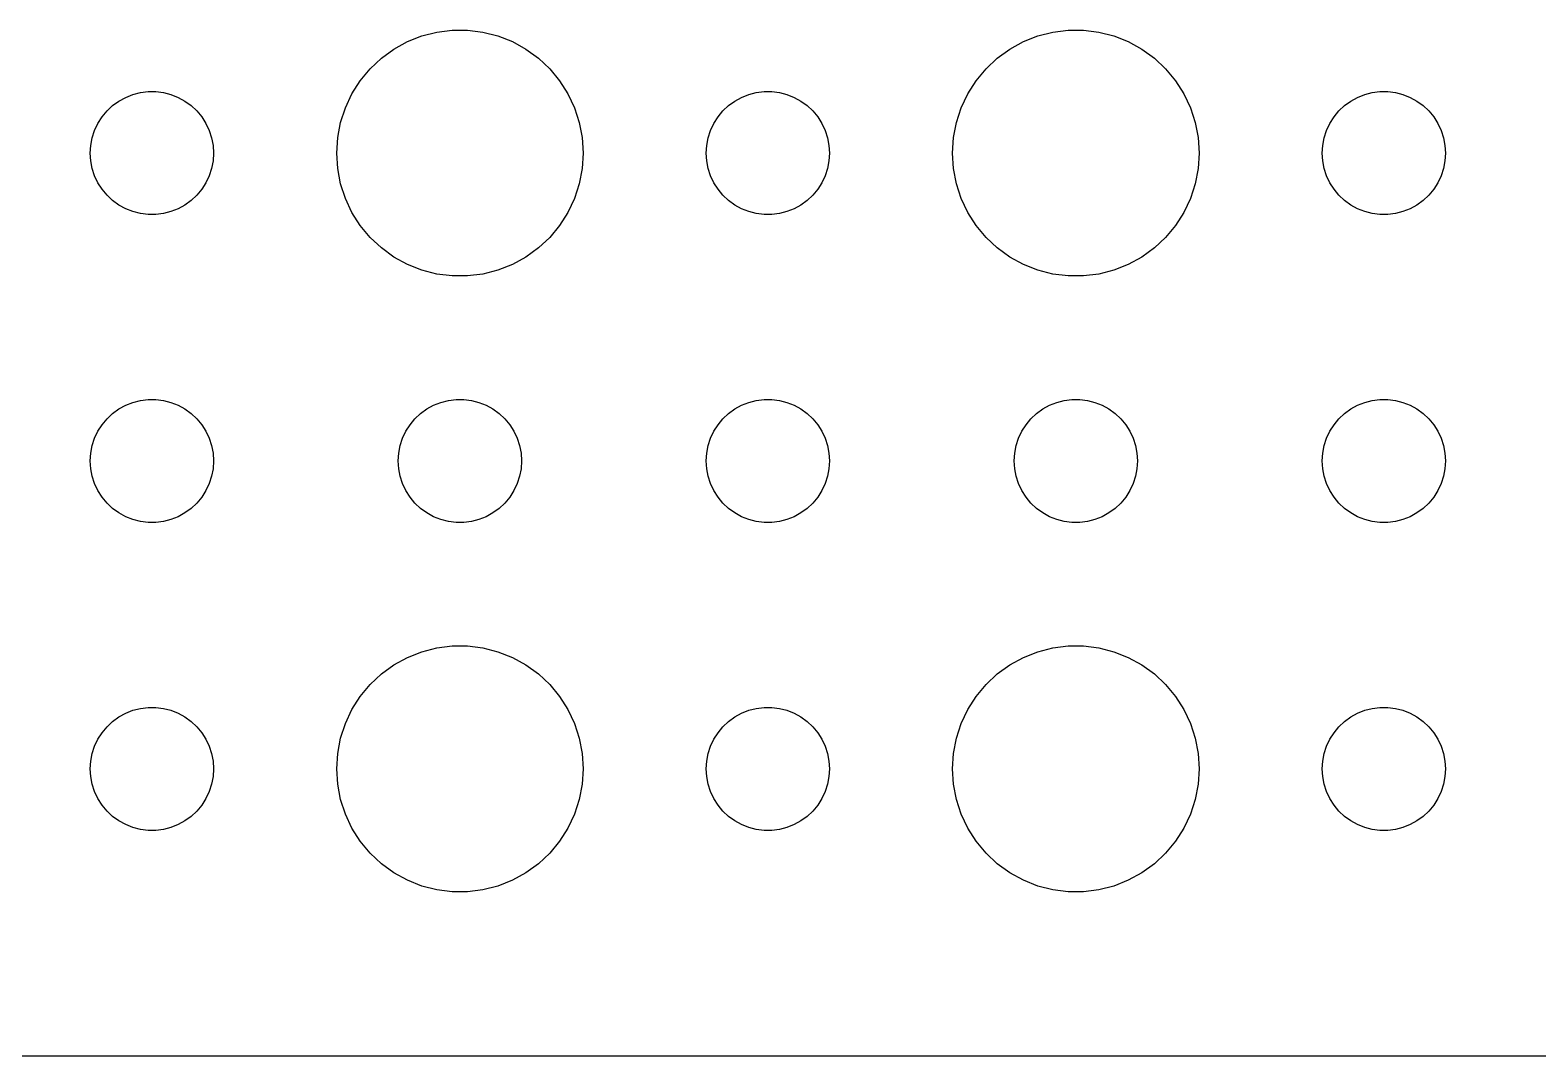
# Model space of a CAD drawing. Header units: metres. Extents: x -150 to 150, y -104 to 104.
# Drawn here: x -77.97 to -41.25, y -104.49 to -79.51 of the extents above; entities that cross this region are included whole.
import ezdxf

# ---------------------------------------------------------------- set-up
doc = ezdxf.new("R2010")
doc.units = ezdxf.units.M

msp = doc.modelspace()

# ---------------------------------------------------------------- linework, layer by layer
for p, q in [((-68.7773, -79.7855), (-68.427, -79.6468)), ((-68.427, -79.6468), (-68.0621, -79.5531)), ((-68.0621, -79.5531), (-67.6884, -79.5059)), ((-67.6884, -79.5059), (-67.3116, -79.5059)), ((-67.3116, -79.5059), (-66.9379, -79.5531)), ((-66.9379, -79.5531), (-66.573, -79.6468)), ((-66.573, -79.6468), (-66.2227, -79.7855)), ((-53.7773, -79.7855), (-53.427, -79.6468)), ((-53.427, -79.6468), (-53.0621, -79.5531)), ((-53.0621, -79.5531), (-52.6884, -79.5059)), ((-52.6884, -79.5059), (-52.3116, -79.5059)), ((-52.3116, -79.5059), (-51.9379, -79.5531)), ((-51.9379, -79.5531), (-51.5729, -79.6468)), ((-51.5729, -79.6468), (-51.2227, -79.7855)), ((-69.4123, -80.1885), (-69.1075, -79.967)), ((-69.1075, -79.967), (-68.7773, -79.7855)), ((-66.2227, -79.7855), (-65.8925, -79.967)), ((-65.8925, -79.967), (-65.5877, -80.1885)), ((-54.4123, -80.1885), (-54.1075, -79.967)), ((-54.1075, -79.967), (-53.7773, -79.7855)), ((-51.2227, -79.7855), (-50.8925, -79.967)), ((-50.8925, -79.967), (-50.5877, -80.1885)), ((-69.6869, -80.4464), (-69.4123, -80.1885)), ((-65.5877, -80.1885), (-65.3131, -80.4464)), ((-54.6869, -80.4464), (-54.4123, -80.1885)), ((-50.5877, -80.1885), (-50.3131, -80.4464)), ((-70.1289, -81.0547), (-69.927, -80.7366)), ((-69.927, -80.7366), (-69.6869, -80.4464)), ((-65.3131, -80.4464), (-65.073, -80.7366)), ((-65.073, -80.7366), (-64.8711, -81.0547)), ((-55.1289, -81.0547), (-54.927, -80.7366)), ((-54.927, -80.7366), (-54.6869, -80.4464)), ((-50.3131, -80.4464), (-50.0729, -80.7366)), ((-50.0729, -80.7366), (-49.8711, -81.0547)), ((-75.6387, -81.1428), (-75.4635, -81.0734)), ((-75.4635, -81.0734), (-75.2811, -81.0266)), ((-75.2811, -81.0266), (-75.0942, -81.003)), ((-75.0942, -81.003), (-74.9058, -81.003)), ((-74.9058, -81.003), (-74.7189, -81.0266)), ((-74.7189, -81.0266), (-74.5365, -81.0734)), ((-74.5365, -81.0734), (-74.3613, -81.1428)), ((-70.2893, -81.3956), (-70.1289, -81.0547)), ((-64.8711, -81.0547), (-64.7107, -81.3956)), ((-60.6387, -81.1428), (-60.4635, -81.0734)), ((-60.4635, -81.0734), (-60.2811, -81.0266)), ((-60.2811, -81.0266), (-60.0942, -81.003)), ((-60.0942, -81.003), (-59.9058, -81.003)), ((-59.9058, -81.003), (-59.7189, -81.0266)), ((-59.7189, -81.0266), (-59.5365, -81.0734)), ((-59.5365, -81.0734), (-59.3613, -81.1428)), ((-55.2893, -81.3956), (-55.1289, -81.0547)), ((-49.8711, -81.0547), (-49.7107, -81.3956)), ((-45.6387, -81.1428), (-45.4635, -81.0734)), ((-45.4635, -81.0734), (-45.2811, -81.0266)), ((-45.2811, -81.0266), (-45.0942, -81.003)), ((-45.0942, -81.003), (-44.9058, -81.003)), ((-44.9058, -81.003), (-44.7189, -81.0266)), ((-44.7189, -81.0266), (-44.5365, -81.0734)), ((-44.5365, -81.0734), (-44.3613, -81.1428)), ((-76.2135, -81.6183), (-76.0934, -81.4732)), ((-76.0934, -81.4732), (-75.9561, -81.3442)), ((-75.9561, -81.3442), (-75.8037, -81.2335)), ((-75.8037, -81.2335), (-75.6387, -81.1428)), ((-74.3613, -81.1428), (-74.1963, -81.2335)), ((-74.1963, -81.2335), (-74.0439, -81.3442)), ((-74.0439, -81.3442), (-73.9065, -81.4732)), ((-73.9065, -81.4732), (-73.7865, -81.6183)), ((-70.4057, -81.7539), (-70.2893, -81.3956)), ((-64.7107, -81.3956), (-64.5943, -81.7539)), ((-61.2135, -81.6183), (-61.0934, -81.4732)), ((-61.0934, -81.4732), (-60.9561, -81.3442)), ((-60.9561, -81.3442), (-60.8037, -81.2335)), ((-60.8037, -81.2335), (-60.6387, -81.1428)), ((-59.3613, -81.1428), (-59.1963, -81.2335)), ((-59.1963, -81.2335), (-59.0439, -81.3442)), ((-59.0439, -81.3442), (-58.9065, -81.4732)), ((-58.9065, -81.4732), (-58.7865, -81.6183)), ((-55.4057, -81.7539), (-55.2893, -81.3956)), ((-49.7107, -81.3956), (-49.5942, -81.7539)), ((-46.2135, -81.6183), (-46.0934, -81.4732)), ((-46.0934, -81.4732), (-45.9561, -81.3442)), ((-45.9561, -81.3442), (-45.8037, -81.2335)), ((-45.8037, -81.2335), (-45.6387, -81.1428)), ((-44.3613, -81.1428), (-44.1963, -81.2335)), ((-44.1963, -81.2335), (-44.0439, -81.3442)), ((-44.0439, -81.3442), (-43.9065, -81.4732)), ((-43.9065, -81.4732), (-43.7865, -81.6183)), ((-76.3947, -81.9478), (-76.3145, -81.7774)), ((-76.3145, -81.7774), (-76.2135, -81.6183)), ((-73.7865, -81.6183), (-73.6855, -81.7774)), ((-73.6855, -81.7774), (-73.6053, -81.9478)), ((-70.4763, -82.124), (-70.4057, -81.7539)), ((-64.5943, -81.7539), (-64.5237, -82.124)), ((-61.3947, -81.9478), (-61.3145, -81.7774)), ((-61.3145, -81.7774), (-61.2135, -81.6183)), ((-58.7865, -81.6183), (-58.6855, -81.7774)), ((-58.6855, -81.7774), (-58.6053, -81.9478)), ((-55.4763, -82.124), (-55.4057, -81.7539)), ((-49.5942, -81.7539), (-49.5237, -82.124)), ((-46.3947, -81.9478), (-46.3145, -81.7774)), ((-46.3145, -81.7774), (-46.2135, -81.6183)), ((-43.7865, -81.6183), (-43.6855, -81.7774)), ((-43.6855, -81.7774), (-43.6053, -81.9478)), ((-76.4882, -82.312), (-76.4529, -82.127)), ((-76.4529, -82.127), (-76.3947, -81.9478)), ((-73.6053, -81.9478), (-73.5471, -82.127)), ((-73.5471, -82.127), (-73.5118, -82.312)), ((-70.5, -82.5), (-70.4763, -82.124)), ((-64.5237, -82.124), (-64.5, -82.5)), ((-61.4882, -82.312), (-61.4529, -82.127)), ((-61.4529, -82.127), (-61.3947, -81.9478)), ((-58.6053, -81.9478), (-58.5471, -82.127)), ((-58.5471, -82.127), (-58.5118, -82.312)), ((-55.5, -82.5), (-55.4763, -82.124)), ((-49.5237, -82.124), (-49.5, -82.5)), ((-46.4882, -82.312), (-46.4529, -82.127)), ((-46.4529, -82.127), (-46.3947, -81.9478)), ((-43.6053, -81.9478), (-43.5471, -82.127)), ((-43.5471, -82.127), (-43.5118, -82.312)), ((-76.5, -82.5), (-76.4882, -82.312)), ((-76.4882, -82.688), (-76.5, -82.5)), ((-73.5118, -82.312), (-73.5, -82.5)), ((-73.5, -82.5), (-73.5118, -82.688)), ((-70.4763, -82.876), (-70.5, -82.5)), ((-64.5, -82.5), (-64.5237, -82.876)), ((-61.5, -82.5), (-61.4882, -82.312)), ((-61.4882, -82.688), (-61.5, -82.5)), ((-58.5118, -82.312), (-58.5, -82.5)), ((-58.5, -82.5), (-58.5118, -82.688)), ((-55.4763, -82.876), (-55.5, -82.5)), ((-49.5, -82.5), (-49.5237, -82.876)), ((-46.5, -82.5), (-46.4882, -82.312)), ((-46.4882, -82.688), (-46.5, -82.5)), ((-43.5118, -82.312), (-43.5, -82.5)), ((-43.5, -82.5), (-43.5118, -82.688)), ((-76.4529, -82.873), (-76.4882, -82.688)), ((-76.3947, -83.0522), (-76.4529, -82.873)), ((-73.5471, -82.873), (-73.6053, -83.0522)), ((-73.5118, -82.688), (-73.5471, -82.873)), ((-70.4057, -83.2461), (-70.4763, -82.876)), ((-64.5237, -82.876), (-64.5943, -83.2461)), ((-61.4529, -82.873), (-61.4882, -82.688)), ((-61.3947, -83.0522), (-61.4529, -82.873)), ((-58.5471, -82.873), (-58.6053, -83.0522)), ((-58.5118, -82.688), (-58.5471, -82.873)), ((-55.4057, -83.2461), (-55.4763, -82.876)), ((-49.5237, -82.876), (-49.5942, -83.2461)), ((-46.4529, -82.873), (-46.4882, -82.688)), ((-46.3947, -83.0522), (-46.4529, -82.873)), ((-43.5471, -82.873), (-43.6053, -83.0522)), ((-43.5118, -82.688), (-43.5471, -82.873)), ((-76.3145, -83.2226), (-76.3947, -83.0522)), ((-76.2135, -83.3817), (-76.3145, -83.2226)), ((-73.6855, -83.2226), (-73.7865, -83.3817)), ((-73.6053, -83.0522), (-73.6855, -83.2226)), ((-70.2893, -83.6044), (-70.4057, -83.2461)), ((-64.5943, -83.2461), (-64.7107, -83.6044)), ((-61.3145, -83.2226), (-61.3947, -83.0522)), ((-61.2135, -83.3817), (-61.3145, -83.2226)), ((-58.6855, -83.2226), (-58.7865, -83.3817)), ((-58.6053, -83.0522), (-58.6855, -83.2226)), ((-55.2893, -83.6044), (-55.4057, -83.2461)), ((-49.5942, -83.2461), (-49.7107, -83.6044)), ((-46.3145, -83.2226), (-46.3947, -83.0522)), ((-46.2135, -83.3817), (-46.3145, -83.2226)), ((-43.6855, -83.2226), (-43.7865, -83.3817)), ((-43.6053, -83.0522), (-43.6855, -83.2226)), ((-76.0934, -83.5268), (-76.2135, -83.3817)), ((-75.9561, -83.6558), (-76.0934, -83.5268)), ((-75.8037, -83.7665), (-75.9561, -83.6558)), ((-74.0439, -83.6558), (-74.1963, -83.7665)), ((-73.9065, -83.5268), (-74.0439, -83.6558)), ((-73.7865, -83.3817), (-73.9065, -83.5268)), ((-70.1289, -83.9453), (-70.2893, -83.6044)), ((-64.7107, -83.6044), (-64.8711, -83.9453)), ((-61.0934, -83.5268), (-61.2135, -83.3817)), ((-60.9561, -83.6558), (-61.0934, -83.5268)), ((-60.8037, -83.7665), (-60.9561, -83.6558)), ((-59.0439, -83.6558), (-59.1963, -83.7665)), ((-58.9065, -83.5268), (-59.0439, -83.6558)), ((-58.7865, -83.3817), (-58.9065, -83.5268)), ((-55.1289, -83.9453), (-55.2893, -83.6044)), ((-49.7107, -83.6044), (-49.8711, -83.9453)), ((-46.0934, -83.5268), (-46.2135, -83.3817)), ((-45.9561, -83.6558), (-46.0934, -83.5268)), ((-45.8037, -83.7665), (-45.9561, -83.6558)), ((-44.0439, -83.6558), (-44.1963, -83.7665)), ((-43.9065, -83.5268), (-44.0439, -83.6558)), ((-43.7865, -83.3817), (-43.9065, -83.5268)), ((-75.6387, -83.8572), (-75.8037, -83.7665)), ((-75.4635, -83.9266), (-75.6387, -83.8572)), ((-75.2811, -83.9734), (-75.4635, -83.9266)), ((-75.0942, -83.997), (-75.2811, -83.9734)), ((-74.9058, -83.997), (-75.0942, -83.997)), ((-74.7189, -83.9734), (-74.9058, -83.997)), ((-74.5365, -83.9266), (-74.7189, -83.9734)), ((-74.3613, -83.8572), (-74.5365, -83.9266)), ((-74.1963, -83.7665), (-74.3613, -83.8572)), ((-69.927, -84.2634), (-70.1289, -83.9453)), ((-64.8711, -83.9453), (-65.073, -84.2634)), ((-60.6387, -83.8572), (-60.8037, -83.7665)), ((-60.4635, -83.9266), (-60.6387, -83.8572)), ((-60.2811, -83.9734), (-60.4635, -83.9266)), ((-60.0942, -83.997), (-60.2811, -83.9734)), ((-59.9058, -83.997), (-60.0942, -83.997)), ((-59.7189, -83.9734), (-59.9058, -83.997)), ((-59.5365, -83.9266), (-59.7189, -83.9734)), ((-59.3613, -83.8572), (-59.5365, -83.9266)), ((-59.1963, -83.7665), (-59.3613, -83.8572)), ((-54.927, -84.2634), (-55.1289, -83.9453)), ((-49.8711, -83.9453), (-50.0729, -84.2634)), ((-45.6387, -83.8572), (-45.8037, -83.7665)), ((-45.4635, -83.9266), (-45.6387, -83.8572)), ((-45.2811, -83.9734), (-45.4635, -83.9266)), ((-45.0942, -83.997), (-45.2811, -83.9734)), ((-44.9058, -83.997), (-45.0942, -83.997)), ((-44.7189, -83.9734), (-44.9058, -83.997)), ((-44.5365, -83.9266), (-44.7189, -83.9734)), ((-44.3613, -83.8572), (-44.5365, -83.9266)), ((-44.1963, -83.7665), (-44.3613, -83.8572)), ((-69.6869, -84.5536), (-69.927, -84.2634)), ((-65.073, -84.2634), (-65.3131, -84.5536)), ((-54.6869, -84.5536), (-54.927, -84.2634)), ((-50.0729, -84.2634), (-50.3131, -84.5536)), ((-69.4123, -84.8115), (-69.6869, -84.5536)), ((-69.1075, -85.033), (-69.4123, -84.8115)), ((-65.5877, -84.8115), (-65.8925, -85.033)), ((-65.3131, -84.5536), (-65.5877, -84.8115)), ((-54.4123, -84.8115), (-54.6869, -84.5536)), ((-54.1075, -85.033), (-54.4123, -84.8115)), ((-50.5877, -84.8115), (-50.8925, -85.033)), ((-50.3131, -84.5536), (-50.5877, -84.8115)), ((-68.7773, -85.2145), (-69.1075, -85.033)), ((-65.8925, -85.033), (-66.2227, -85.2145)), ((-53.7773, -85.2145), (-54.1075, -85.033)), ((-50.8925, -85.033), (-51.2227, -85.2145)), ((-68.427, -85.3532), (-68.7773, -85.2145)), ((-68.0621, -85.4469), (-68.427, -85.3532)), ((-67.6884, -85.4941), (-68.0621, -85.4469)), ((-67.3116, -85.4941), (-67.6884, -85.4941)), ((-66.9379, -85.4469), (-67.3116, -85.4941)), ((-66.573, -85.3532), (-66.9379, -85.4469)), ((-66.2227, -85.2145), (-66.573, -85.3532)), ((-53.427, -85.3532), (-53.7773, -85.2145)), ((-53.0621, -85.4469), (-53.427, -85.3532)), ((-52.6884, -85.4941), (-53.0621, -85.4469)), ((-52.3116, -85.4941), (-52.6884, -85.4941)), ((-51.9379, -85.4469), (-52.3116, -85.4941)), ((-51.5729, -85.3532), (-51.9379, -85.4469)), ((-51.2227, -85.2145), (-51.5729, -85.3532)), ((-76.0934, -88.9732), (-75.9561, -88.8442)), ((-75.9561, -88.8442), (-75.8037, -88.7335)), ((-75.8037, -88.7335), (-75.6387, -88.6428)), ((-75.6387, -88.6428), (-75.4635, -88.5734)), ((-75.4635, -88.5734), (-75.2811, -88.5266)), ((-75.2811, -88.5266), (-75.0942, -88.503)), ((-75.0942, -88.503), (-74.9058, -88.503)), ((-74.9058, -88.503), (-74.7189, -88.5266)), ((-74.7189, -88.5266), (-74.5365, -88.5734)), ((-74.5365, -88.5734), (-74.3613, -88.6428)), ((-74.3613, -88.6428), (-74.1963, -88.7335)), ((-74.1963, -88.7335), (-74.0439, -88.8442)), ((-74.0439, -88.8442), (-73.9065, -88.9732)), ((-68.5934, -88.9732), (-68.4561, -88.8442)), ((-68.4561, -88.8442), (-68.3037, -88.7335)), ((-68.3037, -88.7335), (-68.1387, -88.6428)), ((-68.1387, -88.6428), (-67.9635, -88.5734)), ((-67.9635, -88.5734), (-67.7811, -88.5266)), ((-67.7811, -88.5266), (-67.5942, -88.503)), ((-67.5942, -88.503), (-67.4058, -88.503)), ((-67.4058, -88.503), (-67.2189, -88.5266)), ((-67.2189, -88.5266), (-67.0365, -88.5734)), ((-67.0365, -88.5734), (-66.8613, -88.6428)), ((-66.8613, -88.6428), (-66.6963, -88.7335)), ((-66.6963, -88.7335), (-66.5439, -88.8442)), ((-66.5439, -88.8442), (-66.4065, -88.9732)), ((-61.0934, -88.9732), (-60.9561, -88.8442)), ((-60.9561, -88.8442), (-60.8037, -88.7335)), ((-60.8037, -88.7335), (-60.6387, -88.6428)), ((-60.6387, -88.6428), (-60.4635, -88.5734)), ((-60.4635, -88.5734), (-60.2811, -88.5266)), ((-60.2811, -88.5266), (-60.0942, -88.503)), ((-60.0942, -88.503), (-59.9058, -88.503)), ((-59.9058, -88.503), (-59.7189, -88.5266)), ((-59.7189, -88.5266), (-59.5365, -88.5734)), ((-59.5365, -88.5734), (-59.3613, -88.6428)), ((-59.3613, -88.6428), (-59.1963, -88.7335)), ((-59.1963, -88.7335), (-59.0439, -88.8442)), ((-59.0439, -88.8442), (-58.9065, -88.9732)), ((-53.5934, -88.9732), (-53.4561, -88.8442)), ((-53.4561, -88.8442), (-53.3037, -88.7335)), ((-53.3037, -88.7335), (-53.1387, -88.6428)), ((-53.1387, -88.6428), (-52.9635, -88.5734)), ((-52.9635, -88.5734), (-52.7811, -88.5266)), ((-52.7811, -88.5266), (-52.5942, -88.503)), ((-52.5942, -88.503), (-52.4058, -88.503)), ((-52.4058, -88.503), (-52.2189, -88.5266)), ((-52.2189, -88.5266), (-52.0365, -88.5734)), ((-52.0365, -88.5734), (-51.8613, -88.6428)), ((-51.8613, -88.6428), (-51.6963, -88.7335)), ((-51.6963, -88.7335), (-51.5439, -88.8442)), ((-51.5439, -88.8442), (-51.4065, -88.9732)), ((-46.0934, -88.9732), (-45.9561, -88.8442)), ((-45.9561, -88.8442), (-45.8037, -88.7335)), ((-45.8037, -88.7335), (-45.6387, -88.6428)), ((-45.6387, -88.6428), (-45.4635, -88.5734)), ((-45.4635, -88.5734), (-45.2811, -88.5266)), ((-45.2811, -88.5266), (-45.0942, -88.503)), ((-45.0942, -88.503), (-44.9058, -88.503)), ((-44.9058, -88.503), (-44.7189, -88.5266)), ((-44.7189, -88.5266), (-44.5365, -88.5734)), ((-44.5365, -88.5734), (-44.3613, -88.6428)), ((-44.3613, -88.6428), (-44.1963, -88.7335)), ((-44.1963, -88.7335), (-44.0439, -88.8442)), ((-44.0439, -88.8442), (-43.9065, -88.9732)), ((-76.3145, -89.2774), (-76.2135, -89.1183)), ((-76.2135, -89.1183), (-76.0934, -88.9732)), ((-73.9065, -88.9732), (-73.7865, -89.1183)), ((-73.7865, -89.1183), (-73.6855, -89.2774)), ((-68.8145, -89.2774), (-68.7135, -89.1183)), ((-68.7135, -89.1183), (-68.5934, -88.9732)), ((-66.4065, -88.9732), (-66.2865, -89.1183)), ((-66.2865, -89.1183), (-66.1855, -89.2774)), ((-61.3145, -89.2774), (-61.2135, -89.1183)), ((-61.2135, -89.1183), (-61.0934, -88.9732)), ((-58.9065, -88.9732), (-58.7865, -89.1183)), ((-58.7865, -89.1183), (-58.6855, -89.2774)), ((-53.8145, -89.2774), (-53.7135, -89.1183)), ((-53.7135, -89.1183), (-53.5934, -88.9732)), ((-51.4065, -88.9732), (-51.2865, -89.1183)), ((-51.2865, -89.1183), (-51.1855, -89.2774)), ((-46.3145, -89.2774), (-46.2135, -89.1183)), ((-46.2135, -89.1183), (-46.0934, -88.9732)), ((-43.9065, -88.9732), (-43.7865, -89.1183)), ((-43.7865, -89.1183), (-43.6855, -89.2774)), ((-76.4529, -89.627), (-76.3947, -89.4478)), ((-76.3947, -89.4478), (-76.3145, -89.2774)), ((-73.6855, -89.2774), (-73.6053, -89.4478)), ((-73.6053, -89.4478), (-73.5471, -89.627)), ((-68.9529, -89.627), (-68.8947, -89.4478)), ((-68.8947, -89.4478), (-68.8145, -89.2774)), ((-66.1855, -89.2774), (-66.1053, -89.4478)), ((-66.1053, -89.4478), (-66.0471, -89.627)), ((-61.4529, -89.627), (-61.3947, -89.4478)), ((-61.3947, -89.4478), (-61.3145, -89.2774)), ((-58.6855, -89.2774), (-58.6053, -89.4478)), ((-58.6053, -89.4478), (-58.5471, -89.627)), ((-53.9529, -89.627), (-53.8947, -89.4478)), ((-53.8947, -89.4478), (-53.8145, -89.2774)), ((-51.1855, -89.2774), (-51.1053, -89.4478)), ((-51.1053, -89.4478), (-51.0471, -89.627)), ((-46.4529, -89.627), (-46.3947, -89.4478)), ((-46.3947, -89.4478), (-46.3145, -89.2774)), ((-43.6855, -89.2774), (-43.6053, -89.4478)), ((-43.6053, -89.4478), (-43.5471, -89.627)), ((-76.5, -90), (-76.4882, -89.812)), ((-76.4882, -89.812), (-76.4529, -89.627)), ((-73.5471, -89.627), (-73.5118, -89.812)), ((-73.5118, -89.812), (-73.5, -90)), ((-69, -90), (-68.9882, -89.812)), ((-68.9882, -89.812), (-68.9529, -89.627)), ((-66.0471, -89.627), (-66.0118, -89.812)), ((-66.0118, -89.812), (-66, -90)), ((-61.5, -90), (-61.4882, -89.812)), ((-61.4882, -89.812), (-61.4529, -89.627)), ((-58.5471, -89.627), (-58.5118, -89.812)), ((-58.5118, -89.812), (-58.5, -90)), ((-54, -90), (-53.9882, -89.812)), ((-53.9882, -89.812), (-53.9529, -89.627)), ((-51.0471, -89.627), (-51.0118, -89.812)), ((-51.0118, -89.812), (-51, -90)), ((-46.5, -90), (-46.4882, -89.812)), ((-46.4882, -89.812), (-46.4529, -89.627)), ((-43.5471, -89.627), (-43.5118, -89.812)), ((-43.5118, -89.812), (-43.5, -90)), ((-76.4882, -90.188), (-76.5, -90)), ((-76.4529, -90.373), (-76.4882, -90.188)), ((-73.5118, -90.188), (-73.5471, -90.373)), ((-73.5, -90), (-73.5118, -90.188)), ((-68.9882, -90.188), (-69, -90)), ((-68.9529, -90.373), (-68.9882, -90.188)), ((-66.0118, -90.188), (-66.0471, -90.373)), ((-66, -90), (-66.0118, -90.188)), ((-61.4882, -90.188), (-61.5, -90)), ((-61.4529, -90.373), (-61.4882, -90.188)), ((-58.5118, -90.188), (-58.5471, -90.373)), ((-58.5, -90), (-58.5118, -90.188)), ((-53.9882, -90.188), (-54, -90)), ((-53.9529, -90.373), (-53.9882, -90.188)), ((-51.0118, -90.188), (-51.0471, -90.373)), ((-51, -90), (-51.0118, -90.188)), ((-46.4882, -90.188), (-46.5, -90)), ((-46.4529, -90.373), (-46.4882, -90.188)), ((-43.5118, -90.188), (-43.5471, -90.373)), ((-43.5, -90), (-43.5118, -90.188)), ((-76.3947, -90.5522), (-76.4529, -90.373)), ((-76.3145, -90.7226), (-76.3947, -90.5522)), ((-73.6053, -90.5522), (-73.6855, -90.7226)), ((-73.5471, -90.373), (-73.6053, -90.5522)), ((-68.8947, -90.5522), (-68.9529, -90.373)), ((-68.8145, -90.7226), (-68.8947, -90.5522)), ((-66.1053, -90.5522), (-66.1855, -90.7226)), ((-66.0471, -90.373), (-66.1053, -90.5522)), ((-61.3947, -90.5522), (-61.4529, -90.373)), ((-61.3145, -90.7226), (-61.3947, -90.5522)), ((-58.6053, -90.5522), (-58.6855, -90.7226)), ((-58.5471, -90.373), (-58.6053, -90.5522)), ((-53.8947, -90.5522), (-53.9529, -90.373)), ((-53.8145, -90.7226), (-53.8947, -90.5522)), ((-51.1053, -90.5522), (-51.1855, -90.7226)), ((-51.0471, -90.373), (-51.1053, -90.5522)), ((-46.3947, -90.5522), (-46.4529, -90.373)), ((-46.3145, -90.7226), (-46.3947, -90.5522)), ((-43.6053, -90.5522), (-43.6855, -90.7226)), ((-43.5471, -90.373), (-43.6053, -90.5522)), ((-76.2135, -90.8817), (-76.3145, -90.7226)), ((-76.0934, -91.0268), (-76.2135, -90.8817)), ((-75.9561, -91.1558), (-76.0934, -91.0268)), ((-73.9065, -91.0268), (-74.0439, -91.1558)), ((-73.7865, -90.8817), (-73.9065, -91.0268)), ((-73.6855, -90.7226), (-73.7865, -90.8817)), ((-68.7135, -90.8817), (-68.8145, -90.7226)), ((-68.5934, -91.0268), (-68.7135, -90.8817)), ((-68.4561, -91.1558), (-68.5934, -91.0268)), ((-66.4065, -91.0268), (-66.5439, -91.1558)), ((-66.2865, -90.8817), (-66.4065, -91.0268)), ((-66.1855, -90.7226), (-66.2865, -90.8817)), ((-61.2135, -90.8817), (-61.3145, -90.7226)), ((-61.0934, -91.0268), (-61.2135, -90.8817)), ((-60.9561, -91.1558), (-61.0934, -91.0268)), ((-58.9065, -91.0268), (-59.0439, -91.1558)), ((-58.7865, -90.8817), (-58.9065, -91.0268)), ((-58.6855, -90.7226), (-58.7865, -90.8817)), ((-53.7135, -90.8817), (-53.8145, -90.7226)), ((-53.5934, -91.0268), (-53.7135, -90.8817)), ((-53.4561, -91.1558), (-53.5934, -91.0268)), ((-51.4065, -91.0268), (-51.5439, -91.1558)), ((-51.2865, -90.8817), (-51.4065, -91.0268)), ((-51.1855, -90.7226), (-51.2865, -90.8817)), ((-46.2135, -90.8817), (-46.3145, -90.7226)), ((-46.0934, -91.0268), (-46.2135, -90.8817)), ((-45.9561, -91.1558), (-46.0934, -91.0268)), ((-43.9065, -91.0268), (-44.0439, -91.1558)), ((-43.7865, -90.8817), (-43.9065, -91.0268)), ((-43.6855, -90.7226), (-43.7865, -90.8817)), ((-75.8037, -91.2665), (-75.9561, -91.1558)), ((-75.6387, -91.3572), (-75.8037, -91.2665)), ((-75.4635, -91.4266), (-75.6387, -91.3572)), ((-74.3613, -91.3572), (-74.5365, -91.4266)), ((-74.1963, -91.2665), (-74.3613, -91.3572)), ((-74.0439, -91.1558), (-74.1963, -91.2665)), ((-68.3037, -91.2665), (-68.4561, -91.1558)), ((-68.1387, -91.3572), (-68.3037, -91.2665)), ((-67.9635, -91.4266), (-68.1387, -91.3572)), ((-66.8613, -91.3572), (-67.0365, -91.4266)), ((-66.6963, -91.2665), (-66.8613, -91.3572)), ((-66.5439, -91.1558), (-66.6963, -91.2665)), ((-60.8037, -91.2665), (-60.9561, -91.1558)), ((-60.6387, -91.3572), (-60.8037, -91.2665)), ((-60.4635, -91.4266), (-60.6387, -91.3572)), ((-59.3613, -91.3572), (-59.5365, -91.4266)), ((-59.1963, -91.2665), (-59.3613, -91.3572)), ((-59.0439, -91.1558), (-59.1963, -91.2665)), ((-53.3037, -91.2665), (-53.4561, -91.1558)), ((-53.1387, -91.3572), (-53.3037, -91.2665)), ((-52.9635, -91.4266), (-53.1387, -91.3572)), ((-51.8613, -91.3572), (-52.0365, -91.4266)), ((-51.6963, -91.2665), (-51.8613, -91.3572)), ((-51.5439, -91.1558), (-51.6963, -91.2665)), ((-45.8037, -91.2665), (-45.9561, -91.1558)), ((-45.6387, -91.3572), (-45.8037, -91.2665)), ((-45.4635, -91.4266), (-45.6387, -91.3572)), ((-44.3613, -91.3572), (-44.5365, -91.4266)), ((-44.1963, -91.2665), (-44.3613, -91.3572)), ((-44.0439, -91.1558), (-44.1963, -91.2665)), ((-75.2811, -91.4734), (-75.4635, -91.4266)), ((-75.0942, -91.497), (-75.2811, -91.4734)), ((-74.9058, -91.497), (-75.0942, -91.497)), ((-74.7189, -91.4734), (-74.9058, -91.497)), ((-74.5365, -91.4266), (-74.7189, -91.4734)), ((-67.7811, -91.4734), (-67.9635, -91.4266)), ((-67.5942, -91.497), (-67.7811, -91.4734)), ((-67.4058, -91.497), (-67.5942, -91.497)), ((-67.2189, -91.4734), (-67.4058, -91.497)), ((-67.0365, -91.4266), (-67.2189, -91.4734)), ((-60.2811, -91.4734), (-60.4635, -91.4266)), ((-60.0942, -91.497), (-60.2811, -91.4734)), ((-59.9058, -91.497), (-60.0942, -91.497)), ((-59.7189, -91.4734), (-59.9058, -91.497)), ((-59.5365, -91.4266), (-59.7189, -91.4734)), ((-52.7811, -91.4734), (-52.9635, -91.4266)), ((-52.5942, -91.497), (-52.7811, -91.4734)), ((-52.4058, -91.497), (-52.5942, -91.497)), ((-52.2189, -91.4734), (-52.4058, -91.497)), ((-52.0365, -91.4266), (-52.2189, -91.4734)), ((-45.2811, -91.4734), (-45.4635, -91.4266)), ((-45.0942, -91.497), (-45.2811, -91.4734)), ((-44.9058, -91.497), (-45.0942, -91.497)), ((-44.7189, -91.4734), (-44.9058, -91.497)), ((-44.5365, -91.4266), (-44.7189, -91.4734)), ((-68.7773, -94.7855), (-68.427, -94.6468)), ((-68.427, -94.6468), (-68.0621, -94.5531)), ((-68.0621, -94.5531), (-67.6884, -94.5059)), ((-67.6884, -94.5059), (-67.3116, -94.5059)), ((-67.3116, -94.5059), (-66.9379, -94.5531)), ((-66.9379, -94.5531), (-66.573, -94.6468)), ((-66.573, -94.6468), (-66.2227, -94.7855)), ((-53.7773, -94.7855), (-53.427, -94.6468)), ((-53.427, -94.6468), (-53.0621, -94.5531)), ((-53.0621, -94.5531), (-52.6884, -94.5059)), ((-52.6884, -94.5059), (-52.3116, -94.5059)), ((-52.3116, -94.5059), (-51.9379, -94.5531)), ((-51.9379, -94.5531), (-51.5729, -94.6468)), ((-51.5729, -94.6468), (-51.2227, -94.7855)), ((-69.4123, -95.1885), (-69.1075, -94.967)), ((-69.1075, -94.967), (-68.7773, -94.7855)), ((-66.2227, -94.7855), (-65.8925, -94.967)), ((-65.8925, -94.967), (-65.5877, -95.1885)), ((-54.4123, -95.1885), (-54.1075, -94.967)), ((-54.1075, -94.967), (-53.7773, -94.7855)), ((-51.2227, -94.7855), (-50.8925, -94.967)), ((-50.8925, -94.967), (-50.5877, -95.1885)), ((-69.927, -95.7366), (-69.6869, -95.4464)), ((-69.6869, -95.4464), (-69.4123, -95.1885)), ((-65.5877, -95.1885), (-65.3131, -95.4464)), ((-65.3131, -95.4464), (-65.073, -95.7366)), ((-54.927, -95.7366), (-54.6869, -95.4464)), ((-54.6869, -95.4464), (-54.4123, -95.1885)), ((-50.5877, -95.1885), (-50.3131, -95.4464)), ((-50.3131, -95.4464), (-50.0729, -95.7366)), ((-70.1289, -96.0547), (-69.927, -95.7366)), ((-65.073, -95.7366), (-64.8711, -96.0547)), ((-55.1289, -96.0547), (-54.927, -95.7366)), ((-50.0729, -95.7366), (-49.8711, -96.0547)), ((-75.8037, -96.2335), (-75.6387, -96.1428)), ((-75.6387, -96.1428), (-75.4635, -96.0734)), ((-75.4635, -96.0734), (-75.2811, -96.0266)), ((-75.2811, -96.0266), (-75.0942, -96.003)), ((-75.0942, -96.003), (-74.9058, -96.003)), ((-74.9058, -96.003), (-74.7189, -96.0266)), ((-74.7189, -96.0266), (-74.5365, -96.0734)), ((-74.5365, -96.0734), (-74.3613, -96.1428)), ((-74.3613, -96.1428), (-74.1963, -96.2335)), ((-70.2893, -96.3956), (-70.1289, -96.0547)), ((-64.8711, -96.0547), (-64.7107, -96.3956)), ((-60.8037, -96.2335), (-60.6387, -96.1428)), ((-60.6387, -96.1428), (-60.4635, -96.0734)), ((-60.4635, -96.0734), (-60.2811, -96.0266)), ((-60.2811, -96.0266), (-60.0942, -96.003)), ((-60.0942, -96.003), (-59.9058, -96.003)), ((-59.9058, -96.003), (-59.7189, -96.0266)), ((-59.7189, -96.0266), (-59.5365, -96.0734)), ((-59.5365, -96.0734), (-59.3613, -96.1428)), ((-59.3613, -96.1428), (-59.1963, -96.2335)), ((-55.2893, -96.3956), (-55.1289, -96.0547)), ((-49.8711, -96.0547), (-49.7107, -96.3956)), ((-45.8037, -96.2335), (-45.6387, -96.1428)), ((-45.6387, -96.1428), (-45.4635, -96.0734)), ((-45.4635, -96.0734), (-45.2811, -96.0266)), ((-45.2811, -96.0266), (-45.0942, -96.003)), ((-45.0942, -96.003), (-44.9058, -96.003)), ((-44.9058, -96.003), (-44.7189, -96.0266)), ((-44.7189, -96.0266), (-44.5365, -96.0734)), ((-44.5365, -96.0734), (-44.3613, -96.1428)), ((-44.3613, -96.1428), (-44.1963, -96.2335)), ((-76.2135, -96.6183), (-76.0934, -96.4732)), ((-76.0934, -96.4732), (-75.9561, -96.3442)), ((-75.9561, -96.3442), (-75.8037, -96.2335)), ((-74.1963, -96.2335), (-74.0439, -96.3442)), ((-74.0439, -96.3442), (-73.9065, -96.4732)), ((-73.9065, -96.4732), (-73.7865, -96.6183)), ((-70.4057, -96.7539), (-70.2893, -96.3956)), ((-64.7107, -96.3956), (-64.5943, -96.7539)), ((-61.2135, -96.6183), (-61.0934, -96.4732)), ((-61.0934, -96.4732), (-60.9561, -96.3442)), ((-60.9561, -96.3442), (-60.8037, -96.2335)), ((-59.1963, -96.2335), (-59.0439, -96.3442)), ((-59.0439, -96.3442), (-58.9065, -96.4732)), ((-58.9065, -96.4732), (-58.7865, -96.6183)), ((-55.4057, -96.7539), (-55.2893, -96.3956)), ((-49.7107, -96.3956), (-49.5942, -96.7539)), ((-46.2135, -96.6183), (-46.0934, -96.4732)), ((-46.0934, -96.4732), (-45.9561, -96.3442)), ((-45.9561, -96.3442), (-45.8037, -96.2335)), ((-44.1963, -96.2335), (-44.0439, -96.3442)), ((-44.0439, -96.3442), (-43.9065, -96.4732)), ((-43.9065, -96.4732), (-43.7865, -96.6183)), ((-76.3947, -96.9478), (-76.3145, -96.7774)), ((-76.3145, -96.7774), (-76.2135, -96.6183)), ((-73.7865, -96.6183), (-73.6855, -96.7774)), ((-73.6855, -96.7774), (-73.6053, -96.9478)), ((-70.4763, -97.124), (-70.4057, -96.7539)), ((-64.5943, -96.7539), (-64.5237, -97.124)), ((-61.3947, -96.9478), (-61.3145, -96.7774)), ((-61.3145, -96.7774), (-61.2135, -96.6183)), ((-58.7865, -96.6183), (-58.6855, -96.7774)), ((-58.6855, -96.7774), (-58.6053, -96.9478)), ((-55.4763, -97.124), (-55.4057, -96.7539)), ((-49.5942, -96.7539), (-49.5237, -97.124)), ((-46.3947, -96.9478), (-46.3145, -96.7774)), ((-46.3145, -96.7774), (-46.2135, -96.6183)), ((-43.7865, -96.6183), (-43.6855, -96.7774)), ((-43.6855, -96.7774), (-43.6053, -96.9478)), ((-76.4882, -97.312), (-76.4529, -97.127)), ((-76.4529, -97.127), (-76.3947, -96.9478)), ((-73.6053, -96.9478), (-73.5471, -97.127)), ((-73.5471, -97.127), (-73.5118, -97.312)), ((-70.5, -97.5), (-70.4763, -97.124)), ((-64.5237, -97.124), (-64.5, -97.5)), ((-61.4882, -97.312), (-61.4529, -97.127)), ((-61.4529, -97.127), (-61.3947, -96.9478)), ((-58.6053, -96.9478), (-58.5471, -97.127)), ((-58.5471, -97.127), (-58.5118, -97.312)), ((-55.5, -97.5), (-55.4763, -97.124)), ((-49.5237, -97.124), (-49.5, -97.5)), ((-46.4882, -97.312), (-46.4529, -97.127)), ((-46.4529, -97.127), (-46.3947, -96.9478)), ((-43.6053, -96.9478), (-43.5471, -97.127)), ((-43.5471, -97.127), (-43.5118, -97.312)), ((-76.5, -97.5), (-76.4882, -97.312)), ((-76.4882, -97.688), (-76.5, -97.5)), ((-73.5118, -97.312), (-73.5, -97.5)), ((-73.5, -97.5), (-73.5118, -97.688)), ((-70.4763, -97.876), (-70.5, -97.5)), ((-64.5, -97.5), (-64.5237, -97.876)), ((-61.5, -97.5), (-61.4882, -97.312)), ((-61.4882, -97.688), (-61.5, -97.5)), ((-58.5118, -97.312), (-58.5, -97.5)), ((-58.5, -97.5), (-58.5118, -97.688)), ((-55.4763, -97.876), (-55.5, -97.5)), ((-49.5, -97.5), (-49.5237, -97.876)), ((-46.5, -97.5), (-46.4882, -97.312)), ((-46.4882, -97.688), (-46.5, -97.5)), ((-43.5118, -97.312), (-43.5, -97.5)), ((-43.5, -97.5), (-43.5118, -97.688)), ((-76.4529, -97.873), (-76.4882, -97.688)), ((-76.3947, -98.0522), (-76.4529, -97.873)), ((-73.5471, -97.873), (-73.6053, -98.0522)), ((-73.5118, -97.688), (-73.5471, -97.873)), ((-70.4057, -98.2461), (-70.4763, -97.876)), ((-64.5237, -97.876), (-64.5943, -98.2461)), ((-61.4529, -97.873), (-61.4882, -97.688)), ((-61.3947, -98.0522), (-61.4529, -97.873)), ((-58.5471, -97.873), (-58.6053, -98.0522)), ((-58.5118, -97.688), (-58.5471, -97.873)), ((-55.4057, -98.2461), (-55.4763, -97.876)), ((-49.5237, -97.876), (-49.5942, -98.2461)), ((-46.4529, -97.873), (-46.4882, -97.688)), ((-46.3947, -98.0522), (-46.4529, -97.873)), ((-43.5471, -97.873), (-43.6053, -98.0522)), ((-43.5118, -97.688), (-43.5471, -97.873)), ((-76.3145, -98.2226), (-76.3947, -98.0522)), ((-76.2135, -98.3817), (-76.3145, -98.2226)), ((-76.0934, -98.5268), (-76.2135, -98.3817)), ((-73.7865, -98.3817), (-73.9065, -98.5268)), ((-73.6855, -98.2226), (-73.7865, -98.3817)), ((-73.6053, -98.0522), (-73.6855, -98.2226)), ((-70.2893, -98.6044), (-70.4057, -98.2461)), ((-64.5943, -98.2461), (-64.7107, -98.6044)), ((-61.3145, -98.2226), (-61.3947, -98.0522)), ((-61.2135, -98.3817), (-61.3145, -98.2226)), ((-61.0934, -98.5268), (-61.2135, -98.3817)), ((-58.7865, -98.3817), (-58.9065, -98.5268)), ((-58.6855, -98.2226), (-58.7865, -98.3817)), ((-58.6053, -98.0522), (-58.6855, -98.2226)), ((-55.2893, -98.6044), (-55.4057, -98.2461)), ((-49.5942, -98.2461), (-49.7107, -98.6044)), ((-46.3145, -98.2226), (-46.3947, -98.0522)), ((-46.2135, -98.3817), (-46.3145, -98.2226)), ((-46.0934, -98.5268), (-46.2135, -98.3817)), ((-43.7865, -98.3817), (-43.9065, -98.5268)), ((-43.6855, -98.2226), (-43.7865, -98.3817)), ((-43.6053, -98.0522), (-43.6855, -98.2226)), ((-75.9561, -98.6558), (-76.0934, -98.5268)), ((-75.8037, -98.7665), (-75.9561, -98.6558)), ((-74.0439, -98.6558), (-74.1963, -98.7665)), ((-73.9065, -98.5268), (-74.0439, -98.6558)), ((-70.1289, -98.9453), (-70.2893, -98.6044)), ((-64.7107, -98.6044), (-64.8711, -98.9453)), ((-60.9561, -98.6558), (-61.0934, -98.5268)), ((-60.8037, -98.7665), (-60.9561, -98.6558)), ((-59.0439, -98.6558), (-59.1963, -98.7665)), ((-58.9065, -98.5268), (-59.0439, -98.6558)), ((-55.1289, -98.9453), (-55.2893, -98.6044)), ((-49.7107, -98.6044), (-49.8711, -98.9453)), ((-45.9561, -98.6558), (-46.0934, -98.5268)), ((-45.8037, -98.7665), (-45.9561, -98.6558)), ((-44.0439, -98.6558), (-44.1963, -98.7665)), ((-43.9065, -98.5268), (-44.0439, -98.6558)), ((-75.6387, -98.8572), (-75.8037, -98.7665)), ((-75.4635, -98.9266), (-75.6387, -98.8572)), ((-75.2811, -98.9734), (-75.4635, -98.9266)), ((-75.0942, -98.997), (-75.2811, -98.9734)), ((-74.9058, -98.997), (-75.0942, -98.997)), ((-74.7189, -98.9734), (-74.9058, -98.997)), ((-74.5365, -98.9266), (-74.7189, -98.9734)), ((-74.3613, -98.8572), (-74.5365, -98.9266)), ((-74.1963, -98.7665), (-74.3613, -98.8572)), ((-69.927, -99.2634), (-70.1289, -98.9453)), ((-64.8711, -98.9453), (-65.073, -99.2634)), ((-60.6387, -98.8572), (-60.8037, -98.7665)), ((-60.4635, -98.9266), (-60.6387, -98.8572)), ((-60.2811, -98.9734), (-60.4635, -98.9266)), ((-60.0942, -98.997), (-60.2811, -98.9734)), ((-59.9058, -98.997), (-60.0942, -98.997)), ((-59.7189, -98.9734), (-59.9058, -98.997)), ((-59.5365, -98.9266), (-59.7189, -98.9734)), ((-59.3613, -98.8572), (-59.5365, -98.9266)), ((-59.1963, -98.7665), (-59.3613, -98.8572)), ((-54.927, -99.2634), (-55.1289, -98.9453)), ((-49.8711, -98.9453), (-50.0729, -99.2634)), ((-45.6387, -98.8572), (-45.8037, -98.7665)), ((-45.4635, -98.9266), (-45.6387, -98.8572)), ((-45.2811, -98.9734), (-45.4635, -98.9266)), ((-45.0942, -98.997), (-45.2811, -98.9734)), ((-44.9058, -98.997), (-45.0942, -98.997)), ((-44.7189, -98.9734), (-44.9058, -98.997)), ((-44.5365, -98.9266), (-44.7189, -98.9734)), ((-44.3613, -98.8572), (-44.5365, -98.9266)), ((-44.1963, -98.7665), (-44.3613, -98.8572)), ((-69.6869, -99.5536), (-69.927, -99.2634)), ((-65.073, -99.2634), (-65.3131, -99.5536)), ((-54.6869, -99.5536), (-54.927, -99.2634)), ((-50.0729, -99.2634), (-50.3131, -99.5536)), ((-69.4123, -99.8115), (-69.6869, -99.5536)), ((-69.1075, -100.033), (-69.4123, -99.8115)), ((-65.5877, -99.8115), (-65.8925, -100.033)), ((-65.3131, -99.5536), (-65.5877, -99.8115)), ((-54.4123, -99.8115), (-54.6869, -99.5536)), ((-54.1075, -100.033), (-54.4123, -99.8115)), ((-50.5877, -99.8115), (-50.8925, -100.033)), ((-50.3131, -99.5536), (-50.5877, -99.8115)), ((-68.7773, -100.214), (-69.1075, -100.033)), ((-68.427, -100.353), (-68.7773, -100.214)), ((-66.2227, -100.214), (-66.573, -100.353)), ((-65.8925, -100.033), (-66.2227, -100.214)), ((-53.7773, -100.214), (-54.1075, -100.033)), ((-53.427, -100.353), (-53.7773, -100.214)), ((-51.2227, -100.214), (-51.5729, -100.353)), ((-50.8925, -100.033), (-51.2227, -100.214)), ((-68.0621, -100.447), (-68.427, -100.353)), ((-67.6884, -100.494), (-68.0621, -100.447)), ((-67.3116, -100.494), (-67.6884, -100.494)), ((-66.9379, -100.447), (-67.3116, -100.494)), ((-66.573, -100.353), (-66.9379, -100.447)), ((-53.0621, -100.447), (-53.427, -100.353)), ((-52.6884, -100.494), (-53.0621, -100.447)), ((-52.3116, -100.494), (-52.6884, -100.494)), ((-51.9379, -100.447), (-52.3116, -100.494)), ((-51.5729, -100.353), (-51.9379, -100.447)), ((-144.814, -104.49), (144.814, -104.49))]:
    msp.add_line(p, q)

doc.saveas('drawing.dxf')
